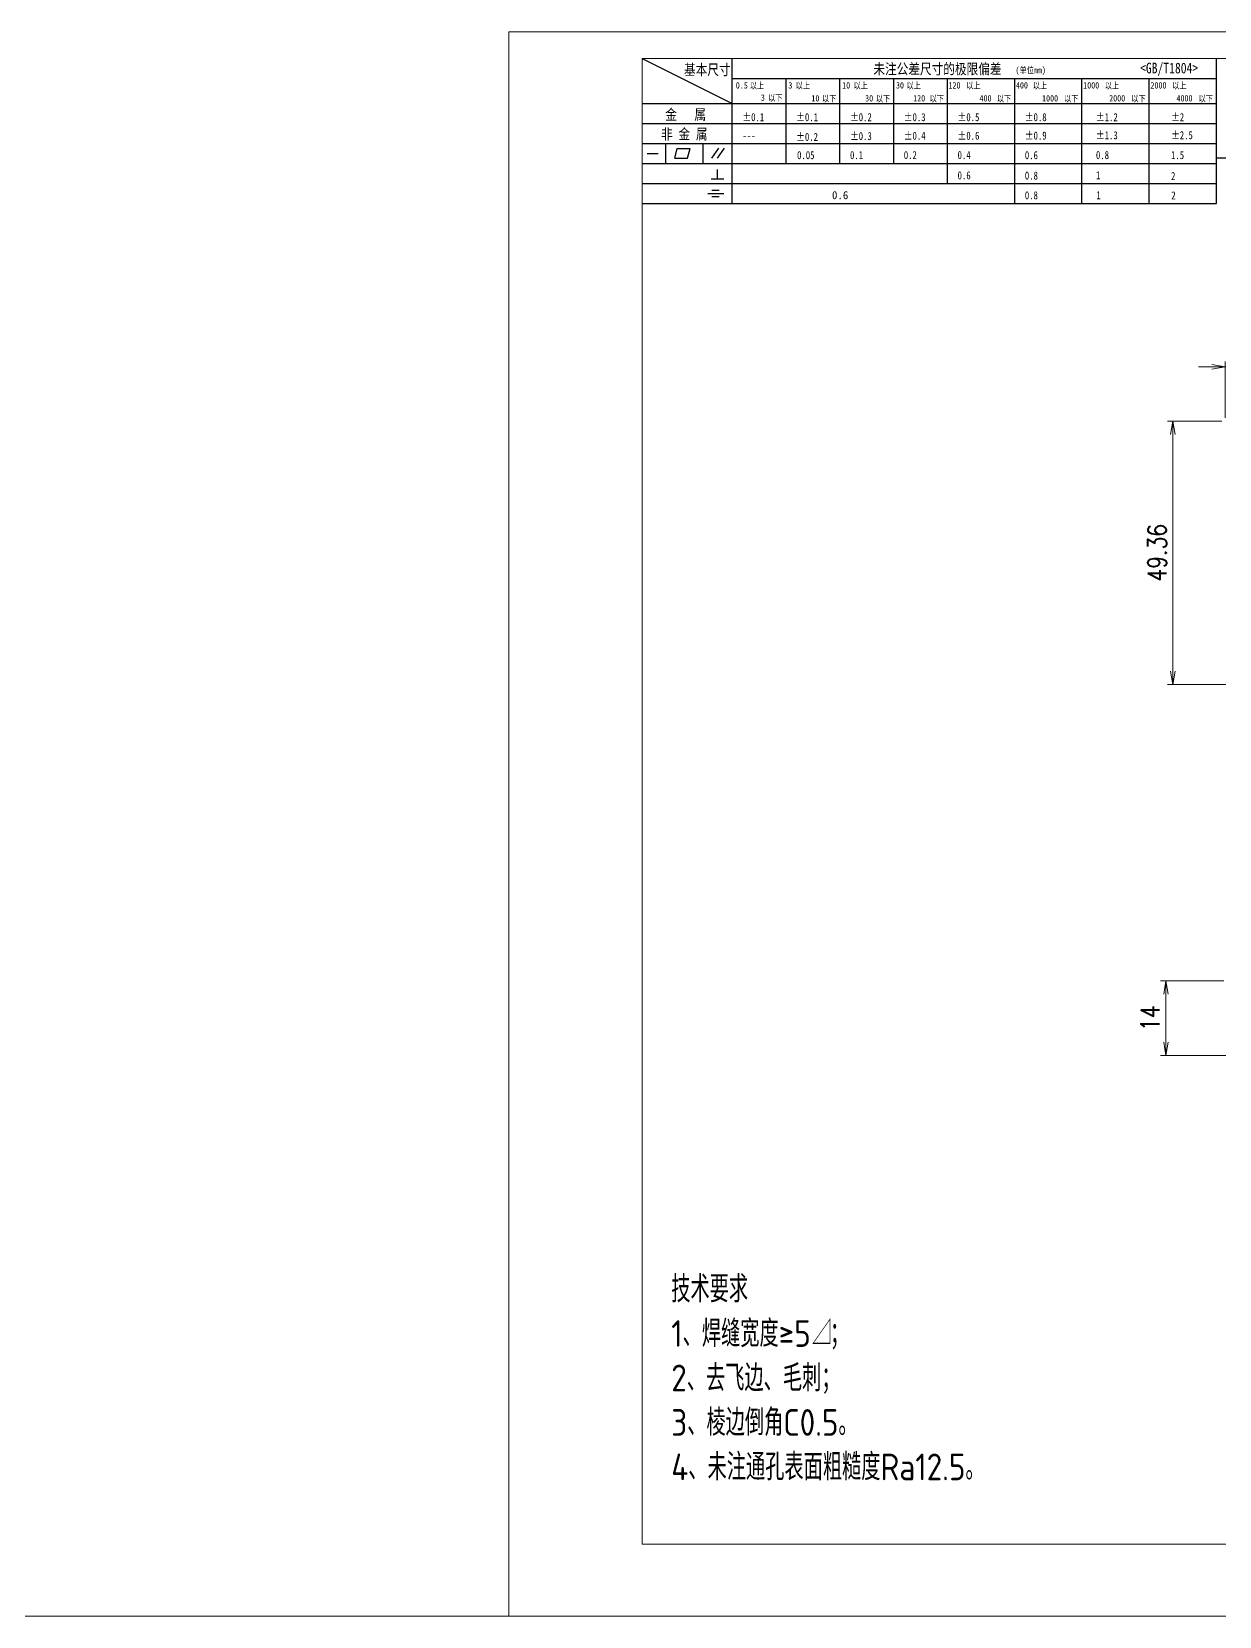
# Model space of a CAD drawing. Header units: millimetres. Extents: x 1333 to 359964, y -52803 to -5704.
# Drawn here: x 168030.7 to 168253.2, y -26401.6 to -26104.6 of the extents above; entities that cross this region are included whole.
import ezdxf

# ---------------------------------------------------------------- set-up
doc = ezdxf.new("R2010")
doc.units = ezdxf.units.MM
doc.header["$LTSCALE"] = 0.5
doc.layers.add('图\\M+19E79\\M+195B6\\M+18E9A', color=7, linetype='Continuous')
doc.layers.add('图框', color=7, linetype='Continuous', lineweight=18)
doc.layers.add('标注线', color=3, linetype='Continuous', lineweight=18)
doc.layers.add('打印-禁用', color=7, linetype='Continuous', lineweight=15, plot=False)
doc.styles.add('DIM', font='romans.shx', dxfattribs={"width": 0.8, "bigfont": 'bigfont.shx'})
doc.styles.add('国标', font='simfang.ttf', dxfattribs={"width": 0.8})
doc.styles.add('机械长仿宋', font='gbenor.shx', dxfattribs={"height": 1, "bigfont": 'gbcbig.shx'})
doc.dimstyles.new('DEH 1-1$0', dxfattribs={"dimtxt": 3.5, "dimasz": 2.5, "dimexe": 1, "dimexo": 0.625, "dimgap": 1.2, "dimtad": 1, "dimzin": 9, "dimdsep": 46, "dimtxsty": 'DIM', "dimblk": 'OPEN', "dimcen": 0, "dimclrd": 8, "dimclre": 8, "dimclrt": 2, "dimazin": 2, "dimtfac": 0.5, "dimtmove": 0, "dimatfit": 3, "dimldrblk": 'OPEN', "dimfxl": 0, "dimtolj": 2, "dimlwd": 18, "dimlwe": 18, "dimarcsym": 0})

# ---------------------------------------------------------------- blocks, each defined once
blk = doc.blocks.new('GZDEH零件A3图框V01版')
at = {"layer": '图\\M+19E79\\M+195B6\\M+18E9A', "color": 9}
for p, q in [((2882.49, -1554.46), (2899.37, -1562.92)), ((2899.37, -1581.67), (2899.37, -1554.46)), ((2990.09, -1581.67), (2990.09, -1554.46)), ((2899.37, -1558.24), (2990.09, -1558.24)), ((2909.45, -1574.17), (2909.45, -1558.24)), ((2919.53, -1574.17), (2919.53, -1558.24)), ((2929.61, -1574.17), (2929.61, -1558.24)), ((2939.69, -1577.92), (2939.69, -1558.24)), ((2952.29, -1581.67), (2952.29, -1558.24)), ((2964.89, -1581.67), (2964.89, -1558.24)), ((2977.49, -1581.67), (2977.49, -1558.24)), ((2882.49, -1562.92), (2990.09, -1562.92)), ((2882.49, -1566.67), (2990.09, -1566.67)), ((2882.49, -1570.42), (2990.09, -1570.42)), ((2886.92, -1574.12), (2886.92, -1570.42)), ((2893.91, -1574.12), (2893.91, -1570.42)), ((2883.43, -1572.27), (2885.49, -1572.27)), ((2888.59, -1573.16), (2889.07, -1571.37)), ((2888.59, -1573.16), (2891, -1573.16)), ((2889.07, -1571.37), (2891.48, -1571.37)), ((2891, -1573.16), (2891.48, -1571.37)), ((2895.52, -1573.16), (2896.85, -1571.3)), ((2896.6, -1573.16), (2897.94, -1571.3)), ((2990.09, -1573.08), (3113.09, -1573.08)), ((2882.49, -1574.17), (2990.09, -1574.17)), ((2895.42, -1577.05), (2897.81, -1577.05)), ((2896.58, -1577.05), (2896.58, -1575.28)), ((2882.49, -1577.92), (2990.09, -1577.92)), ((2894.79, -1579.77), (2897.77, -1579.77)), ((2895.57, -1579.17), (2896.92, -1579.17)), ((2882.49, -1581.67), (2990.09, -1581.67)), ((2895.57, -1580.37), (2896.93, -1580.37))]:
    blk.add_line(p, q, dxfattribs=at)
at = {"layer": '图框', "linetype": 'Continuous'}
for p, q in [((2882.49, -1554.46), (2882.49, -1832.96)), ((3272.49, -1554.46), (2882.49, -1554.46)), ((2882.49, -1832.96), (3272.49, -1832.96))]:
    blk.add_line(p, q, dxfattribs=at)
at = {"layer": '打印-禁用', "linetype": 'Continuous'}
for p, q in [((2857.49, -1549.46), (2857.49, -1846.46)), ((3277.49, -1549.46), (2857.49, -1549.46)), ((2857.49, -1846.46), (3277.49, -1846.46))]:
    blk.add_line(p, q, dxfattribs=at)
at = {"layer": '图\\M+19E79\\M+195B6\\M+18E9A', "color": 9, "style": '国标', "width": 0.8}
for s, height, p in [('基本尺寸', 2, (2890.33, -1557.58)), ('未注公差尺寸的极限偏差', 2, (2925.81, -1557.44)), ('<GB/T1804>', 2, (2975.78, -1557.27)), ('30', 1.2, (2930.04, -1560.11)), ('金   属', 2, (2886.82, -1565.98)), ('±0.1', 1.5, (2901.27, -1566.23)), ('±0.1', 1.5, (2911.35, -1566.23)), ('±0.2', 1.5, (2921.43, -1566.23)), ('±0.3', 1.5, (2931.51, -1566.23)), ('±0.5', 1.5, (2941.59, -1566.23)), ('±0.8', 1.5, (2954.19, -1566.23)), ('±1.2', 1.5, (2967.51, -1566.23)), ('±2', 1.5, (2981.58, -1566.23)), ('非 金 属', 2, (2886.02, -1569.65)), ('±0.3', 1.5, (2921.43, -1569.77)), ('±0.4', 1.5, (2931.51, -1569.71)), ('±0.6', 1.5, (2941.59, -1569.71)), ('±0.9', 1.5, (2954.19, -1569.68)), ('±1.3', 1.5, (2967.51, -1569.62)), ('±2.5', 1.5, (2981.58, -1569.61)), ('---', 1.5, (2901.27, -1569.65)), ('±0.2', 1.5, (2911.35, -1569.92)), ('0.1', 1.5, (2921.43, -1573.34)), ('0.2', 1.5, (2931.51, -1573.33)), ('0.4', 1.5, (2941.59, -1573.33)), ('0.6', 1.5, (2954.19, -1573.35)), ('0.8', 1.5, (2967.51, -1573.33)), ('1.5', 1.5, (2981.58, -1573.34)), ('0.6', 1.5, (2941.59, -1577.14)), ('0.8', 1.5, (2954.19, -1577.17)), ('1', 1.5, (2967.51, -1577.12)), ('2', 1.5, (2981.58, -1577.26)), ('0.8', 1.5, (2954.19, -1580.87)), ('1', 1.5, (2967.59, -1580.86)), ('2', 1.5, (2981.62, -1580.89))]:
    blk.add_text(s, height=height, dxfattribs=at).set_placement(p)
at = {"layer": '图\\M+19E79\\M+195B6\\M+18E9A', "color": 9, "lineweight": 15, "style": '国标', "width": 0.8}
for s, p in [('(单位mm)', (2952.44, -1557.27)), ('0.5', (2900.03, -1560.11)), ('以上', (2902.64, -1560.16)), ('3', (2909.88, -1560.11)), ('以上', (2911.25, -1560.16)), ('10', (2919.96, -1560.11)), ('以上', (2922.09, -1560.16)), ('以上', (2932.02, -1560.16)), ('120', (2939.88, -1560.11)), ('以上', (2943.21, -1560.16)), ('400', (2952.52, -1560.11)), ('以上', (2955.68, -1560.16)), ('1000', (2965.12, -1560.11)), ('以上', (2969.16, -1560.16)), ('2000', (2977.72, -1560.11)), ('以上', (2981.8, -1560.16)), ('3', (2904.73, -1562.41)), ('以下', (2906.1, -1562.46)), ('10', (2914.19, -1562.54)), ('以下', (2916.18, -1562.59)), ('30', (2924.27, -1562.54)), ('以下', (2926.26, -1562.59)), ('120', (2933.26, -1562.54)), ('以下', (2936.34, -1562.59)), ('400', (2945.7, -1562.54)), ('以下', (2948.94, -1562.59)), ('1000', (2957.41, -1562.54)), ('以下', (2961.54, -1562.59)), ('2000', (2969.99, -1562.54)), ('以下', (2974.14, -1562.59)), ('4000', (2982.59, -1562.54)), ('以下', (2986.74, -1562.59))]:
    blk.add_text(s, height=1.2, dxfattribs=at).set_placement(p)
at = {"layer": '图\\M+19E79\\M+195B6\\M+18E9A', "color": 9, "lineweight": 13, "style": '国标'}
blk.add_text('0.6', height=1.5, dxfattribs=at).set_placement((2918.05, -1580.85))
at = {"layer": '图\\M+19E79\\M+195B6\\M+18E9A', "color": 9, "insert": (2911.51, -1573.37), "char_height": 1.5, "width": 5.1982, "attachment_point": 7, "style": '国标'}
blk.add_mtext('0.05', dxfattribs=at)
blk = doc.blocks.new('DEH A3')
at = {"layer": '图框'}
blk.add_blockref('GZDEH零件A3图框V01版', (-2857.49, 1846.46), dxfattribs=at)
blk = doc.blocks.new('_Open')
at = {"color": 0, "linetype": 'ByBlock', "lineweight": -2}
for p, q in [((-1, 0.17), (0, 0)), ((-1, -0.17), (0, 0)), ((0, 0), (-1, 0))]:
    blk.add_line(p, q, dxfattribs=at)
blk = doc.blocks.new('*D151')
at = {"layer": 'Defpoints', "color": 0, "transparency": 16777216}
for p in [(168254.32, -26167.37), (168254.32, -26177.53), (168260.32, -26177.53)]:
    blk.add_point(p, dxfattribs=at)
at = {"layer": '标注线', "color": 8, "lineweight": 18, "transparency": 16777216}
for p, q in [((168251.82, -26167.37), (168249.32, -26167.37)), ((168254.32, -26176.91), (168254.32, -26166.37)), ((168260.32, -26167.37), (168254.32, -26167.37)), ((168260.32, -26176.91), (168260.32, -26166.37)), ((168262.82, -26167.37), (168265.32, -26167.37))]:
    blk.add_line(p, q, dxfattribs=at)
at = {"layer": '标注线', "color": 8, "lineweight": 18, "transparency": 16777216, "xscale": 2.5, "yscale": 2.5, "zscale": 2.5}
blk.add_blockref('_Open', (168254.32, -26167.37), dxfattribs=at)
at = {"layer": '标注线', "color": 8, "lineweight": 18, "transparency": 16777216, "xscale": 2.5, "yscale": 2.5, "zscale": 2.5, "rotation": 180}
blk.add_blockref('_Open', (168260.32, -26167.37), dxfattribs=at)
at = {"layer": '标注线', "color": 2, "transparency": 16777216, "insert": (168257.32, -26164.42), "char_height": 3.5, "attachment_point": 5, "style": 'DIM'}
blk.add_mtext('\\A2;t6', dxfattribs=at)
blk = doc.blocks.new('*D152')
at = {"layer": 'Defpoints', "color": 0, "transparency": 16777216}
for p in [(168244.5, -26177.53), (168254.32, -26177.53), (168266.32, -26226.89)]:
    blk.add_point(p, dxfattribs=at)
at = {"layer": '标注线', "color": 8, "lineweight": 18, "transparency": 16777216}
for p, q in [((168253.69, -26177.53), (168243.5, -26177.53)), ((168244.5, -26224.39), (168244.5, -26180.03)), ((168265.69, -26226.89), (168243.5, -26226.89))]:
    blk.add_line(p, q, dxfattribs=at)
at = {"layer": '标注线', "color": 8, "lineweight": 18, "transparency": 16777216, "xscale": 2.5, "yscale": 2.5, "zscale": 2.5}
for p, rotation in [((168244.5, -26177.53), 90), ((168244.5, -26226.89), 270)]:
    blk.add_blockref('_Open', p, dxfattribs=dict(at, rotation=rotation))
at = {"layer": '标注线', "color": 2, "transparency": 16777216, "insert": (168241.55, -26202.21), "char_height": 3.5, "attachment_point": 5, "rotation": 90, "style": 'DIM'}
blk.add_mtext('\\A2;49.36', dxfattribs=at)
blk = doc.blocks.new('*D163')
at = {"layer": 'Defpoints', "color": 0, "transparency": 16777216}
for p in [(168243.2, -26282.43), (168254.68, -26282.43), (168290.52, -26296.43)]:
    blk.add_point(p, dxfattribs=at)
at = {"layer": '标注线', "color": 8, "lineweight": 18, "transparency": 16777216}
for p, q in [((168254.05, -26282.43), (168242.2, -26282.43)), ((168243.2, -26293.93), (168243.2, -26284.93)), ((168289.89, -26296.43), (168242.2, -26296.43))]:
    blk.add_line(p, q, dxfattribs=at)
at = {"layer": '标注线', "color": 8, "lineweight": 18, "transparency": 16777216, "xscale": 2.5, "yscale": 2.5, "zscale": 2.5}
for p, rotation in [((168243.2, -26282.43), 90), ((168243.2, -26296.43), 270)]:
    blk.add_blockref('_Open', p, dxfattribs=dict(at, rotation=rotation))
at = {"layer": '标注线', "color": 2, "transparency": 16777216, "insert": (168240.25, -26289.43), "char_height": 3.5, "attachment_point": 5, "rotation": 90, "style": 'DIM'}
blk.add_mtext('\\A2;14', dxfattribs=at)

msp = doc.modelspace()

# ---------------------------------------------------------------- linework, layer by layer
at = {"layer": '标注线'}
msp.add_line((160574.502, -26401.55), (179981.94, -26401.55), dxfattribs=at)

# ---------------------------------------------------------------- block references
at = {"layer": '图框'}
msp.add_blockref('DEH A3', (168120.06, -26401.55), dxfattribs=at)

# ---------------------------------------------------------------- texts
at = {"layer": '标注线', "color": 2, "insert": (168150.506, -26337.711), "char_height": 10, "width": 206.04095, "attachment_point": 1, "style": '机械长仿宋'}
msp.add_mtext('{\\H0.5x;技术要求\\H1.4x;\\P\\H0.7143x;1、焊缝宽度≥5\\Q19.2;△\\Q0;；\\P2、去飞边、毛刺；\\P\\H1x;3、棱边倒角C0.5。\\C3; \\P\\C2;4、未注通孔表面粗糙度Ra12.5。}', dxfattribs=at)

# ---------------------------------------------------------------- dimensions: what is measured, and where the dimension line sits
at = {"layer": '标注线'}
dim = msp.add_linear_dim(base=(168254.32, -26167.365), p1=(168260.32, -26177.533), p2=(168254.32, -26177.533), text='t<>', dimstyle='DEH 1-1$0', dxfattribs=at)
dim.commit()
dim.dimension.update_dxf_attribs({"geometry": '*D151', "text_midpoint": (168257.32, -26164.415)})
for base, p1, p2, picture, middle in [((168244.504, -26177.533), (168266.32, -26226.891), (168254.32, -26177.533), '*D152', (168241.554, -26202.212)), ((168243.196, -26282.432), (168290.52, -26296.432), (168254.678, -26282.432), '*D163', (168240.246, -26289.432))]:
    dim = msp.add_linear_dim(base=base, p1=p1, p2=p2, angle=90, dimstyle='DEH 1-1$0', dxfattribs=at)
    dim.commit()
    dim.dimension.update_dxf_attribs({"geometry": picture, "text_midpoint": middle})

doc.saveas('drawing.dxf')
